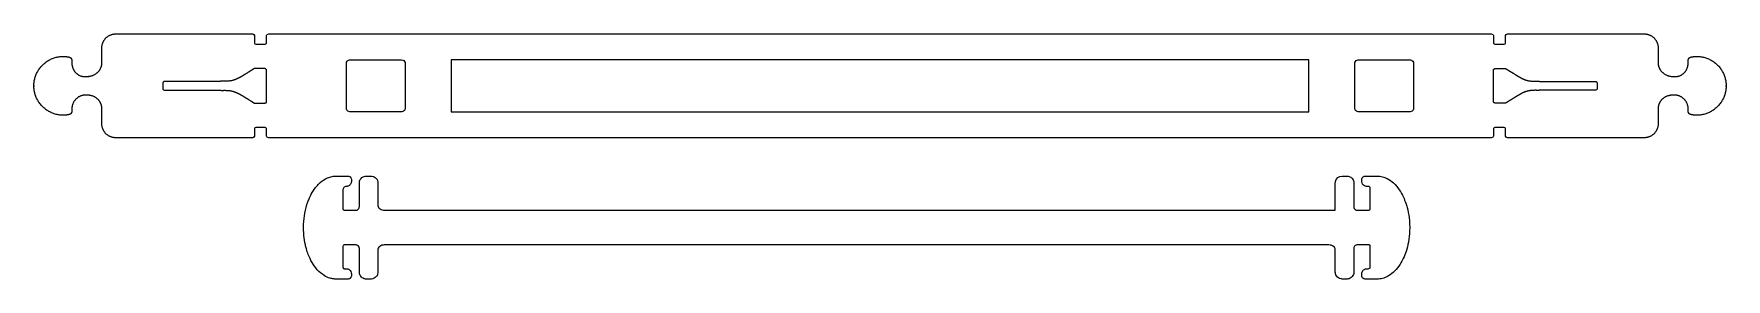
# Model space of a CAD drawing. Header units: millimetres. Extents: x 279 to 769, y -402 to -331.
import ezdxf

# ---------------------------------------------------------------- set-up
doc = ezdxf.new("R2010")
doc.units = ezdxf.units.MM
doc.layers.add('vector-cut', color=5, linetype='Continuous', true_color=0x0000ff)

msp = doc.modelspace()

# ---------------------------------------------------------------- linework, layer by layer
at = {"layer": 'vector-cut'}
for points in [[(302.42, -330.76), (342.17, -330.76)], [(346.83, -330.76), (700.79, -330.76)], [(705.46, -330.76), (745.2, -330.76)], [(661.31, -352.03), (661.31, -351.77), (661.31, -349.67), (661.31, -345.47), (661.31, -341.09), (661.31, -339.99), (661.31, -339.45)], [(662.31, -338.26), (670.1, -338.26), (675.04, -338.26), (676.6, -338.26), (677.16, -338.26)], [(678.31, -339.49), (678.31, -339.75), (678.31, -341.85), (678.31, -346.04), (678.31, -350.43), (678.31, -351.52), (678.31, -352.07)], [(677.31, -353.26), (669.53, -353.26), (665.56, -353.26), (663.29, -353.26), (662.69, -353.26), (662.38, -353.26)], [(342.17, -360.76), (302.42, -360.76)], [(700.79, -360.76), (346.83, -360.76)], [(745.2, -360.76), (705.46, -360.76)], [(368.29, -376.16), (368.29, -378.79), (368.29, -380.98)], [(378.43, -373.93), (378.43, -378.49), (378.43, -379.5), (378.43, -380.06)], [(655.65, -381.71), (655.65, -376.2), (655.65, -374.83)], [(665.78, -380.71), (665.78, -379.46), (665.78, -377.17), (665.78, -376.21)], [(381.17, -381.71), (382.67, -381.71), (385.69, -381.71), (409.79, -381.71), (458, -381.71)], [(387.44, -391.71), (381.39, -391.71), (380.63, -391.71)], [(653.43, -391.71), (652.67, -391.71), (649.65, -391.71), (643.6, -391.71), (619.41, -391.71)], [(378.43, -393.32), (378.43, -394.41), (378.43, -397.49), (378.43, -399.39)], [(655.65, -399.46), (655.65, -399.27), (655.65, -397.45), (655.65, -394.35), (655.65, -393.25)], [(661.02, -393.39), (661.02, -395.08), (661.02, -398.96)], [(376.19, -401.59), (375.86, -401.59), (375.52, -401.59)]]:
    msp.add_lwpolyline(points, dxfattribs=at)
msp.add_lwpolyline([(648.02, -353.26), (648.02, -338.26), (399.61, -338.26), (399.61, -353.26)], close=True, dxfattribs=at)
for points, weights, knots in [([(302.42, -360.76), (300.12, -360.71), (298.51, -359.06), (298.51, -356.76), (298.51, -355.29), (298.51, -353.81), (298.51, -352.34), (298.47, -350.43), (297.26, -348.94), (294.78, -348.47), (294.27, -348.43), (293.72, -348.43), (291.41, -348.48), (289.81, -350.13), (289.81, -352.43), (289.81, -352.65), (289.81, -352.87), (289.81, -353.1), (289.81, -353.59), (289.49, -353.98), (289.01, -354.08), (288.44, -354.19), (287.87, -354.25), (287.3, -354.25), (282.38, -354.25), (278.87, -350.79), (278.81, -345.85), (278.81, -345.83), (278.81, -345.8), (278.81, -345.77), (278.81, -345.74), (278.81, -345.7), (278.81, -345.66), (278.87, -340.73), (282.38, -337.27), (287.3, -337.27), (287.87, -337.27), (288.44, -337.32), (289.01, -337.44), (289.49, -337.54), (289.81, -337.92), (289.81, -338.42), (289.81, -338.64), (289.81, -338.87), (289.81, -339.09), (289.81, -341.39), (291.26, -343.03), (293.62, -343.09), (293.85, -343.09), (294.39, -343.09), (294.68, -343.06), (297.13, -342.6), (298.47, -341.09), (298.51, -339.18), (298.51, -337.7), (298.51, -336.23), (298.51, -334.76), (298.51, -332.46), (300.12, -330.81), (302.42, -330.76)], [0.990991693751, 0.804799302843, 0.807802071592, 1, 1, 1, 1, 0.83893744901, 0.80552313214, 0.926582958481, 0.939995913026, 0.939995913026, 0.763372274045, 0.766220726076, 0.948541269122, 0.948541269122, 0.948541269122, 0.948541269122, 0.806153689655, 0.806153689655, 0.948541269122, 0.96839467405, 0.992017760586, 1.01941052873, 0.821913289792, 0.820370389805, 1.01478182877, 1.01478182877, 1.01478182877, 1.01478182877, 1.01478182877, 1.01478182877, 1.01478182877, 0.820370389805, 0.821913289792, 1.01941052873, 0.992017760586, 0.96839467405, 0.948541269122, 0.806153689655, 0.806153689655, 0.948541269122, 0.948541269122, 0.948541269122, 0.948541269122, 0.766220726076, 0.754281725379, 0.93090536436, 0.939995913026, 0.939995913026, 0.932063860379, 0.811004067086, 0.838937437519, 0.999999866386, 0.999999866386, 0.999999866386, 0.999999866386, 0.807816513295, 0.804799651421, 0.990949280766], [232.42771, 232.42771, 232.42771, 232.42771, 238.612501, 238.612501, 238.612501, 243.031673, 243.031673, 243.031673, 248.333343, 248.333343, 249.842589, 249.842589, 249.842589, 256.02761, 256.02761, 256.02761, 256.559459, 256.559459, 256.559459, 257.928154, 257.928154, 257.928154, 259.763578, 259.763578, 259.763578, 272.99668, 272.99668, 272.99668, 273.012196, 273.012196, 273.012196, 273.034289, 273.034289, 273.034289, 286.267392, 286.267392, 286.267392, 288.102816, 288.102816, 288.102816, 289.471511, 289.471511, 289.471511, 290.00336, 290.00336, 290.00336, 296.188381, 296.188381, 296.898105, 296.898105, 297.697627, 297.697627, 302.999296, 302.999296, 302.999296, 307.418468, 307.418468, 307.418468, 313.60279, 313.60279, 313.60279, 313.60279]), ([(745.2, -330.76), (747.5, -330.81), (749.11, -332.46), (749.11, -334.76), (749.11, -336.23), (749.11, -337.7), (749.11, -339.18), (749.15, -341.09), (750.49, -342.6), (752.94, -343.06), (753.23, -343.09), (753.78, -343.09), (754, -343.09), (756.36, -343.03), (757.82, -341.39), (757.82, -339.09), (757.82, -338.87), (757.82, -338.64), (757.82, -338.42), (757.82, -337.92), (758.13, -337.54), (758.62, -337.44), (759.18, -337.32), (759.75, -337.27), (760.32, -337.27), (765.25, -337.27), (768.76, -340.73), (768.81, -345.66), (768.81, -345.7), (768.81, -345.74), (768.81, -345.77), (768.81, -345.8), (768.81, -345.83), (768.81, -345.85), (768.76, -350.79), (765.25, -354.25), (760.32, -354.25), (759.75, -354.25), (759.18, -354.19), (758.62, -354.08), (758.13, -353.98), (757.82, -353.59), (757.82, -353.1), (757.82, -352.87), (757.82, -352.65), (757.82, -352.43), (757.82, -350.13), (756.21, -348.48), (753.91, -348.43), (753.36, -348.43), (752.85, -348.47), (750.36, -348.94), (749.15, -350.43), (749.11, -352.34), (749.11, -353.81), (749.11, -355.29), (749.11, -356.76), (749.11, -359.06), (747.5, -360.71), (745.2, -360.76)], [0.990991692092, 0.804799194317, 0.807801919082, 0.999999866386, 0.999999866386, 0.999999866386, 0.999999866386, 0.838937437519, 0.811004067086, 0.932063860379, 0.939995913026, 0.939995913026, 0.93090536436, 0.754281725379, 0.766220726076, 0.948541269122, 0.948541269122, 0.948541269122, 0.948541269122, 0.806153689655, 0.806153689655, 0.948541269122, 0.96839467405, 0.992017760586, 1.01941052873, 0.821913289792, 0.820370389805, 1.01478182877, 1.01478182877, 1.01478182877, 1.01478182877, 1.01478182877, 1.01478182877, 1.01478182877, 0.820370389805, 0.821913289792, 1.01941052873, 0.992017760586, 0.96839467405, 0.948541269122, 0.806153689655, 0.806153689655, 0.948541269122, 0.948541269122, 0.948541269122, 0.948541269122, 0.766220726076, 0.763372274045, 0.939995913026, 0.939995913026, 0.926582958481, 0.80552313214, 0.83893744901, 1, 1, 1, 1, 0.807802071592, 0.804799302843, 0.990991693751], [101.570991, 101.570991, 101.570991, 101.570991, 107.755783, 107.755783, 107.755783, 112.174955, 112.174955, 112.174955, 117.476625, 117.476625, 118.276146, 118.276146, 118.98587, 118.98587, 125.170891, 125.170891, 125.170891, 125.70274, 125.70274, 125.70274, 127.071435, 127.071435, 127.071435, 128.90686, 128.90686, 128.90686, 142.139962, 142.139962, 142.139962, 142.162055, 142.162055, 142.162055, 142.177571, 142.177571, 142.177571, 155.410673, 155.410673, 155.410673, 157.246098, 157.246098, 157.246098, 158.614792, 158.614792, 158.614792, 159.146641, 159.146641, 159.146641, 165.331662, 165.331662, 165.331662, 166.840908, 166.840908, 172.142579, 172.142579, 172.142579, 176.56175, 176.56175, 176.56175, 182.746541, 182.746541, 182.746541, 182.746541]), ([(332.98, -347.06), (333.4, -347.07), (335.6, -346.99), (336.73, -347.39), (337.18, -347.58), (337.64, -347.76), (338.51, -348.18), (339.74, -348.94), (340.32, -349.31), (340.91, -349.67), (341.49, -350.03), (341.68, -350.14), (341.86, -350.26), (342.04, -350.37), (342.21, -350.47), (342.38, -350.58), (342.55, -350.69), (342.6, -350.72), (342.65, -350.74), (342.71, -350.75), (342.74, -350.75), (342.77, -350.76), (342.8, -350.76), (342.86, -350.76), (342.92, -350.76), (342.97, -350.76), (343.1, -350.76), (343.23, -350.76), (343.36, -350.76), (343.88, -350.76), (344.4, -350.76), (344.92, -350.76), (345.04, -350.76), (345.17, -350.76), (345.3, -350.76), (345.36, -350.76), (345.43, -350.76), (345.49, -350.76), (345.56, -350.76), (345.62, -350.76), (345.68, -350.76), (345.95, -350.75), (346.17, -350.53), (346.17, -350.26), (346.17, -347.26), (346.17, -344.27), (346.17, -341.27), (346.17, -341.11), (346.1, -340.96), (345.96, -340.86), (345.9, -340.81), (345.83, -340.78), (345.75, -340.76), (345.68, -340.75), (345.61, -340.76), (345.54, -340.76), (345.31, -340.76), (345.09, -340.76), (344.86, -340.76), (344.51, -340.76), (344.16, -340.76), (343.81, -340.76), (343.64, -340.76), (343.46, -340.76), (343.29, -340.76), (343.2, -340.76), (343.11, -340.76), (343.02, -340.76), (342.98, -340.76), (342.94, -340.76), (342.89, -340.76), (342.86, -340.76), (342.82, -340.76), (342.79, -340.76), (342.71, -340.76), (342.64, -340.78), (342.57, -340.82), (342.54, -340.83), (342.52, -340.85), (342.5, -340.86), (342.44, -340.9), (342.38, -340.94), (342.32, -340.97), (342.2, -341.05), (342.07, -341.13), (341.95, -341.2), (341.71, -341.35), (341.46, -341.51), (341.22, -341.66), (340.75, -341.95), (340.28, -342.24), (339.81, -342.52), (339.44, -342.76), (338.4, -343.39), (337.64, -343.75), (337.18, -343.94), (336.73, -344.12), (335.6, -344.52), (333.4, -344.44), (332.98, -344.45)], [1, 1, 1, 0.997392320036, 0.996740578125, 0.996088836215, 0.996088836215, 1, 1, 1, 1, 1, 1, 1, 1, 1, 1, 1, 1, 1, 1, 1, 1, 1, 1, 1, 1, 1, 1, 1, 1, 1, 1, 1, 1, 1, 1, 1, 1, 1, 1, 1, 1, 1, 1, 1, 1, 1, 1, 1, 1, 1, 1, 1, 1, 1, 1, 1, 1, 1, 1, 1, 1, 1, 1, 1, 1, 1, 1, 1, 1, 1, 1, 1, 1, 1, 1, 1, 1, 1, 1, 1, 1, 1, 1, 1, 1, 1, 1, 1, 1, 1, 0.999403967708, 0.996408520914, 0.996408520914, 0.997060471994, 0.997712423075, 1.00032093995, 1.00032093995, 1.00032093995], [41.216306, 41.216306, 41.216306, 41.216306, 41.758514, 45.856375, 45.856375, 45.856375, 47.905305, 49.954236, 49.954236, 50.708485, 50.708485, 50.708485, 51.641207, 51.641207, 51.641207, 52.573929, 52.573929, 52.573929, 53.50665, 53.50665, 53.50665, 54.439372, 54.439372, 54.439372, 55.372094, 55.372094, 55.372094, 56.304815, 56.304815, 56.304815, 57.237537, 57.237537, 57.237537, 58.170259, 58.170259, 58.170259, 59.102981, 59.102981, 59.102981, 60.035702, 60.035702, 60.035702, 60.968424, 60.968424, 60.968424, 61.901146, 61.901146, 61.901146, 62.833867, 62.833867, 62.833867, 63.766589, 63.766589, 63.766589, 64.699311, 64.699311, 64.699311, 65.632033, 65.632033, 65.632033, 66.564754, 66.564754, 66.564754, 67.497476, 67.497476, 67.497476, 68.430198, 68.430198, 68.430198, 69.362919, 69.362919, 69.362919, 70.295641, 70.295641, 70.295641, 71.228363, 71.228363, 71.228363, 72.161085, 72.161085, 72.161085, 73.093806, 73.093806, 73.093806, 74.026528, 74.026528, 74.026528, 74.95925, 74.95925, 74.95925, 75.403389, 75.403389, 75.403389, 76.940087, 78.989018, 78.989018, 78.989018, 83.086878, 83.629086, 83.629086, 83.629086, 83.629086]), ([(714.64, -347.06), (714.22, -347.07), (712.03, -346.99), (710.89, -347.39), (710.44, -347.58), (709.99, -347.76), (709.12, -348.18), (707.89, -348.94), (707.3, -349.31), (706.71, -349.67), (706.13, -350.03), (705.95, -350.14), (705.77, -350.26), (705.59, -350.37), (705.41, -350.47), (705.24, -350.58), (705.07, -350.69), (705.02, -350.72), (704.97, -350.74), (704.91, -350.75), (704.88, -350.75), (704.86, -350.76), (704.83, -350.76), (704.77, -350.76), (704.71, -350.76), (704.65, -350.76), (704.52, -350.76), (704.39, -350.76), (704.26, -350.76), (703.74, -350.76), (703.22, -350.76), (702.71, -350.76), (702.58, -350.76), (702.45, -350.76), (702.32, -350.76), (702.26, -350.76), (702.2, -350.76), (702.13, -350.76), (702.07, -350.76), (702, -350.76), (701.94, -350.76), (701.67, -350.75), (701.46, -350.53), (701.46, -350.26), (701.46, -347.26), (701.46, -344.27), (701.46, -341.27), (701.46, -341.11), (701.52, -340.96), (701.66, -340.86), (701.73, -340.81), (701.79, -340.78), (701.88, -340.76), (701.95, -340.75), (702.01, -340.76), (702.08, -340.76), (702.31, -340.76), (702.53, -340.76), (702.76, -340.76), (703.11, -340.76), (703.46, -340.76), (703.81, -340.76), (703.99, -340.76), (704.16, -340.76), (704.34, -340.76), (704.42, -340.76), (704.51, -340.76), (704.6, -340.76), (704.64, -340.76), (704.69, -340.76), (704.73, -340.76), (704.77, -340.76), (704.8, -340.76), (704.84, -340.76), (704.92, -340.76), (704.99, -340.78), (705.06, -340.82), (705.08, -340.83), (705.1, -340.85), (705.12, -340.86), (705.18, -340.9), (705.24, -340.94), (705.3, -340.97), (705.43, -341.05), (705.55, -341.13), (705.67, -341.2), (705.92, -341.35), (706.16, -341.51), (706.41, -341.66), (706.88, -341.95), (707.34, -342.24), (707.81, -342.52), (708.19, -342.76), (709.23, -343.39), (709.99, -343.75), (710.44, -343.94), (710.89, -344.12), (712.03, -344.52), (714.22, -344.44), (714.64, -344.45)], [1, 1, 1, 0.997392320036, 0.996740578125, 0.996088836215, 0.996088836215, 1, 1, 1, 1, 1, 1, 1, 1, 1, 1, 1, 1, 1, 1, 1, 1, 1, 1, 1, 1, 1, 1, 1, 1, 1, 1, 1, 1, 1, 1, 1, 1, 1, 1, 1, 1, 1, 1, 1, 1, 1, 1, 1, 1, 1, 1, 1, 1, 1, 1, 1, 1, 1, 1, 1, 1, 1, 1, 1, 1, 1, 1, 1, 1, 1, 1, 1, 1, 1, 1, 1, 1, 1, 1, 1, 1, 1, 1, 1, 1, 1, 1, 1, 1, 1, 0.999403967708, 0.996408520914, 0.996408520914, 0.997060471994, 0.997712423075, 1.00032093995, 1.00032093995, 1.00032093995], [41.216306, 41.216306, 41.216306, 41.216306, 41.758514, 45.856375, 45.856375, 45.856375, 47.905305, 49.954236, 49.954236, 50.708485, 50.708485, 50.708485, 51.641207, 51.641207, 51.641207, 52.573929, 52.573929, 52.573929, 53.50665, 53.50665, 53.50665, 54.439372, 54.439372, 54.439372, 55.372094, 55.372094, 55.372094, 56.304815, 56.304815, 56.304815, 57.237537, 57.237537, 57.237537, 58.170259, 58.170259, 58.170259, 59.102981, 59.102981, 59.102981, 60.035702, 60.035702, 60.035702, 60.968424, 60.968424, 60.968424, 61.901146, 61.901146, 61.901146, 62.833867, 62.833867, 62.833867, 63.766589, 63.766589, 63.766589, 64.699311, 64.699311, 64.699311, 65.632033, 65.632033, 65.632033, 66.564754, 66.564754, 66.564754, 67.497476, 67.497476, 67.497476, 68.430198, 68.430198, 68.430198, 69.362919, 69.362919, 69.362919, 70.295641, 70.295641, 70.295641, 71.228363, 71.228363, 71.228363, 72.161085, 72.161085, 72.161085, 73.093806, 73.093806, 73.093806, 74.026528, 74.026528, 74.026528, 74.95925, 74.95925, 74.95925, 75.403389, 75.403389, 75.403389, 76.940087, 78.989018, 78.989018, 78.989018, 83.086878, 83.629086, 83.629086, 83.629086, 83.629086]), ([(332.98, -344.45), (332.9, -344.46), (332.81, -344.46), (332.73, -344.46), (332.55, -344.46), (332.38, -344.46), (332.2, -344.46), (331.98, -344.46), (331.76, -344.46), (331.54, -344.46), (331.09, -344.46), (330.65, -344.46), (330.21, -344.46), (329.52, -344.46), (328.6, -344.46), (328.15, -344.46), (327.34, -344.46), (326.54, -344.46), (325.73, -344.46), (325.35, -344.46), (324.42, -344.46), (323.2, -344.46)], [1.00032093995, 1.00032093995, 1.00032093995, 1.00032093995, 1.00032093995, 1.00032093995, 1.00032093995, 1.00032093995, 1.00032093995, 1.00032093995, 1.00032093995, 1.00032093995, 1.00032093995, 1.00032093995, 1.00032093995, 1.00032093995, 1.00032093995, 1.00032093995, 1.00032093995, 1.00032093995, 1.00032093995, 1], [83.629086, 83.629086, 83.629086, 83.629086, 83.747063, 83.747063, 83.747063, 84.679784, 84.679784, 84.679784, 85.612506, 85.612506, 85.612506, 86.545228, 86.545228, 86.545228, 87.477949, 87.477949, 87.477949, 88.410671, 88.410671, 88.410671, 88.877032, 88.877032, 88.877032, 88.877032]), ([(714.64, -344.45), (714.73, -344.46), (714.81, -344.46), (714.89, -344.46), (715.07, -344.46), (715.25, -344.46), (715.42, -344.46), (715.64, -344.46), (715.87, -344.46), (716.09, -344.46), (716.53, -344.46), (716.97, -344.46), (717.42, -344.46), (718.1, -344.46), (719.02, -344.46), (719.47, -344.46), (720.28, -344.46), (721.09, -344.46), (721.89, -344.46), (722.27, -344.46), (723.2, -344.46), (724.42, -344.46)], [1.00032093995, 1.00032093995, 1.00032093995, 1.00032093995, 1.00032093995, 1.00032093995, 1.00032093995, 1.00032093995, 1.00032093995, 1.00032093995, 1.00032093995, 1.00032093995, 1.00032093995, 1.00032093995, 1.00032093995, 1.00032093995, 1.00032093995, 1.00032093995, 1.00032093995, 1.00032093995, 1.00032093995, 1], [83.629086, 83.629086, 83.629086, 83.629086, 83.747063, 83.747063, 83.747063, 84.679784, 84.679784, 84.679784, 85.612506, 85.612506, 85.612506, 86.545228, 86.545228, 86.545228, 87.477949, 87.477949, 87.477949, 88.410671, 88.410671, 88.410671, 88.877032, 88.877032, 88.877032, 88.877032])]:
    msp.add_rational_spline(points, weights, degree=3, knots=knots, dxfattribs=at)
for points, knots in [([(342.17, -330.76), (342.44, -330.76), (342.67, -330.98), (342.67, -331.26), (342.67, -331.61), (342.67, -331.97), (342.67, -332.33), (342.67, -332.5), (342.67, -332.66), (342.67, -332.83), (342.67, -332.92), (342.67, -333), (342.67, -333.09), (342.67, -333.13), (342.67, -333.17), (342.67, -333.22), (342.67, -333.28), (342.67, -333.33), (342.68, -333.39), (342.73, -333.57), (342.87, -333.7), (343.05, -333.74), (343.13, -333.76), (343.21, -333.76), (343.3, -333.76), (343.39, -333.76), (343.49, -333.76), (343.58, -333.76), (343.94, -333.76), (344.3, -333.76), (344.65, -333.76), (344.89, -333.76), (345.13, -333.76), (345.22, -333.76), (345.28, -333.76), (345.34, -333.76), (345.4, -333.76), (345.45, -333.76), (345.5, -333.76), (345.55, -333.76), (345.64, -333.75), (345.72, -333.73), (345.8, -333.7), (345.95, -333.65), (346.09, -333.54), (346.14, -333.39), (346.17, -333.33), (346.17, -333.28), (346.17, -333.22), (346.17, -333.17), (346.17, -333.13), (346.17, -333.09), (346.17, -333), (346.17, -332.92), (346.17, -332.83), (346.17, -332.66), (346.17, -332.5), (346.17, -332.33), (346.17, -331.97), (346.17, -331.61), (346.17, -331.26), (346.17, -331.1), (346.27, -330.96), (346.4, -330.88), (346.52, -330.8), (346.68, -330.76), (346.83, -330.76)], [52.72475, 52.72475, 52.72475, 52.72475, 53.72475, 53.72475, 53.72475, 54.72475, 54.72475, 54.72475, 55.72475, 55.72475, 55.72475, 56.72475, 56.72475, 56.72475, 57.72475, 57.72475, 57.72475, 58.72475, 58.72475, 58.72475, 59.72475, 59.72475, 59.72475, 60.72475, 60.72475, 60.72475, 61.72475, 61.72475, 61.72475, 62.72475, 62.72475, 62.72475, 63.72475, 63.72475, 63.72475, 64.72475, 64.72475, 64.72475, 65.72475, 65.72475, 65.72475, 66.72475, 66.72475, 66.72475, 67.72475, 67.72475, 67.72475, 68.72475, 68.72475, 68.72475, 69.72475, 69.72475, 69.72475, 70.72475, 70.72475, 70.72475, 71.72475, 71.72475, 71.72475, 72.72475, 72.72475, 72.72475, 73.72475, 73.72475, 73.72475, 74.72475, 74.72475, 74.72475, 74.72475]), ([(700.79, -330.76), (700.94, -330.76), (701.1, -330.8), (701.23, -330.88), (701.35, -330.96), (701.46, -331.1), (701.46, -331.26), (701.46, -331.61), (701.46, -331.97), (701.46, -332.33), (701.46, -332.5), (701.46, -332.66), (701.46, -332.83), (701.46, -332.92), (701.46, -333), (701.46, -333.09), (701.46, -333.13), (701.46, -333.17), (701.46, -333.22), (701.46, -333.28), (701.46, -333.33), (701.48, -333.39), (701.54, -333.54), (701.68, -333.65), (701.82, -333.7), (701.9, -333.73), (701.98, -333.75), (702.07, -333.76), (702.12, -333.76), (702.17, -333.76), (702.23, -333.76), (702.29, -333.76), (702.35, -333.76), (702.41, -333.76), (702.49, -333.76), (702.73, -333.76), (702.97, -333.76), (703.33, -333.76), (703.68, -333.76), (704.04, -333.76), (704.13, -333.76), (704.23, -333.76), (704.32, -333.76), (704.41, -333.76), (704.49, -333.76), (704.58, -333.74), (704.75, -333.7), (704.89, -333.57), (704.94, -333.39), (704.95, -333.33), (704.96, -333.28), (704.96, -333.22), (704.96, -333.17), (704.96, -333.13), (704.96, -333.09), (704.96, -333), (704.96, -332.92), (704.96, -332.83), (704.96, -332.66), (704.96, -332.5), (704.96, -332.33), (704.96, -331.97), (704.96, -331.61), (704.96, -331.26), (704.96, -330.98), (705.18, -330.76), (705.46, -330.76)], [78.72475, 78.72475, 78.72475, 78.72475, 79.724751, 79.724751, 79.724751, 80.724751, 80.724751, 80.724751, 81.724751, 81.724751, 81.724751, 82.724751, 82.724751, 82.724751, 83.724751, 83.724751, 83.724751, 84.724751, 84.724751, 84.724751, 85.724751, 85.724751, 85.724751, 86.724751, 86.724751, 86.724751, 87.724751, 87.724751, 87.724751, 88.724751, 88.724751, 88.724751, 89.724751, 89.724751, 89.724751, 90.724751, 90.724751, 90.724751, 91.724751, 91.724751, 91.724751, 92.724751, 92.724751, 92.724751, 93.724751, 93.724751, 93.724751, 94.724751, 94.724751, 94.724751, 95.724751, 95.724751, 95.724751, 96.724751, 96.724751, 96.724751, 97.724751, 97.724751, 97.724751, 98.724751, 98.724751, 98.724751, 99.724751, 99.724751, 99.724751, 100.724751, 100.724751, 100.724751, 100.724751]), ([(370.31, -353.26), (372.9, -353.26), (375.5, -353.26), (378.09, -353.26), (379.42, -353.26), (380.74, -353.26), (382.06, -353.26), (382.82, -353.26), (383.58, -353.26), (384.34, -353.26), (384.54, -353.26), (384.74, -353.26), (384.94, -353.26), (385.04, -353.26), (385.14, -353.26), (385.24, -353.26), (385.29, -353.26), (385.34, -353.26), (385.4, -353.25), (385.56, -353.24), (385.72, -353.19), (385.85, -353.1), (386.04, -352.98), (386.19, -352.79), (386.26, -352.58), (386.29, -352.48), (386.31, -352.38), (386.31, -352.28), (386.31, -352.19), (386.31, -352.11), (386.31, -352.03), (386.31, -351.94), (386.31, -351.85), (386.31, -351.77), (386.31, -351.07), (386.31, -350.37), (386.31, -349.67), (386.31, -348.27), (386.31, -346.87), (386.31, -345.47), (386.31, -344.01), (386.31, -342.55), (386.31, -341.09), (386.31, -340.72), (386.31, -340.36), (386.31, -339.99), (386.31, -339.81), (386.31, -339.63), (386.31, -339.45), (386.31, -339.31), (386.32, -339.18), (386.29, -339.05), (386.19, -338.59), (385.78, -338.26), (385.31, -338.26), (382.72, -338.26), (380.12, -338.26), (377.53, -338.26), (375.88, -338.26), (374.23, -338.26), (372.59, -338.26), (372.06, -338.26), (371.54, -338.26), (371.02, -338.26), (370.83, -338.26), (370.65, -338.26), (370.46, -338.26), (370.36, -338.26), (370.27, -338.25), (370.17, -338.27), (370.02, -338.29), (369.9, -338.34), (369.77, -338.42), (369.58, -338.54), (369.44, -338.72), (369.36, -338.94), (369.33, -339.04), (369.31, -339.14), (369.31, -339.24), (369.31, -339.32), (369.31, -339.41), (369.31, -339.49), (369.31, -339.58), (369.31, -339.66), (369.31, -339.75), (369.31, -340.45), (369.31, -341.15), (369.31, -341.85), (369.31, -343.25), (369.31, -344.65), (369.31, -346.04), (369.31, -347.5), (369.31, -348.97), (369.31, -350.43), (369.31, -350.79), (369.31, -351.16), (369.31, -351.52), (369.31, -351.71), (369.31, -351.89), (369.31, -352.07), (369.31, -352.2), (369.3, -352.33), (369.33, -352.46), (369.43, -352.93), (369.84, -353.26), (370.31, -353.26)], [-36, -36, -36, -36, -35, -35, -35, -34, -34, -34, -33, -33, -33, -32, -32, -32, -31, -31, -31, -30, -30, -30, -29, -29, -29, -28, -28, -28, -27, -27, -27, -26, -26, -26, -25, -25, -25, -24, -24, -24, -23, -23, -23, -22, -22, -22, -21, -21, -21, -20, -20, -20, -19, -19, -19, -18, -18, -18, -17, -17, -17, -16, -16, -16, -15, -15, -15, -14, -14, -14, -13, -13, -13, -12, -12, -12, -11, -11, -11, -10, -10, -10, -9, -9, -9, -8, -8, -8, -7, -7, -7, -6, -6, -6, -5, -5, -5, -4, -4, -4, -3, -3, -3, -2, -2, -2, -1, -1, -1, -1]), ([(323.2, -344.46), (322.32, -344.46), (321.45, -344.46), (320.57, -344.46), (319.28, -344.46), (318, -344.46), (316.71, -344.46), (316.68, -344.46), (316.65, -344.46), (316.62, -344.46), (316.48, -344.47), (316.35, -344.55), (316.26, -344.66), (316.22, -344.72), (316.19, -344.79), (316.18, -344.86), (316.16, -344.93), (316.17, -345), (316.17, -345.07), (316.17, -345.22), (316.17, -345.57), (316.17, -345.73), (316.17, -345.88), (316.17, -346.23), (316.17, -346.38), (316.17, -346.43), (316.16, -346.55), (316.17, -346.6), (316.18, -346.67), (316.19, -346.74), (316.23, -346.8), (316.3, -346.93), (316.42, -347.02), (316.57, -347.05), (316.61, -347.06), (316.65, -347.06), (316.7, -347.06), (317.46, -347.06), (318.22, -347.06), (318.99, -347.06), (321.98, -347.06), (324.98, -347.06), (325.73, -347.05), (326.54, -347.05), (327.34, -347.05), (328.15, -347.05), (328.6, -347.05), (329.52, -347.05), (330.21, -347.05), (330.65, -347.05), (331.09, -347.05), (331.54, -347.05), (331.76, -347.05), (331.98, -347.05), (332.2, -347.05), (332.38, -347.05), (332.55, -347.05), (332.73, -347.05), (332.81, -347.06), (332.9, -347.06), (332.98, -347.06)], [24.035862, 24.035862, 24.035862, 24.035862, 24.309339, 24.309339, 24.309339, 25.242061, 25.242061, 25.242061, 26.174783, 26.174783, 26.174783, 27.107504, 27.107504, 27.107504, 28.040226, 28.040226, 28.040226, 28.972948, 28.972948, 28.972948, 29.905669, 29.905669, 29.905669, 30.838391, 30.838391, 30.838391, 31.771113, 31.771113, 31.771113, 32.703835, 32.703835, 32.703835, 33.636556, 33.636556, 33.636556, 34.569278, 34.569278, 34.569278, 35.502, 35.502, 35.502, 36.434721, 36.434721, 36.434721, 37.367443, 37.367443, 37.367443, 38.300165, 38.300165, 38.300165, 39.232886, 39.232886, 39.232886, 40.165608, 40.165608, 40.165608, 41.09833, 41.09833, 41.09833, 41.216306, 41.216306, 41.216306, 41.216306]), ([(724.42, -344.46), (725.3, -344.46), (726.18, -344.46), (727.05, -344.46), (728.34, -344.46), (729.63, -344.46), (730.91, -344.46), (730.94, -344.46), (730.97, -344.46), (731, -344.46), (731.15, -344.47), (731.28, -344.55), (731.36, -344.66), (731.4, -344.72), (731.43, -344.79), (731.45, -344.86), (731.46, -344.93), (731.46, -345), (731.46, -345.07), (731.46, -345.22), (731.46, -345.57), (731.46, -345.73), (731.46, -345.88), (731.46, -346.23), (731.46, -346.38), (731.46, -346.43), (731.46, -346.55), (731.45, -346.6), (731.45, -346.67), (731.43, -346.74), (731.39, -346.8), (731.32, -346.93), (731.2, -347.02), (731.06, -347.05), (731.01, -347.06), (730.97, -347.06), (730.93, -347.06), (730.16, -347.06), (729.4, -347.06), (728.64, -347.06), (725.64, -347.06), (722.64, -347.06), (721.89, -347.05), (721.09, -347.05), (720.28, -347.05), (719.47, -347.05), (719.02, -347.05), (718.1, -347.05), (717.42, -347.05), (716.97, -347.05), (716.53, -347.05), (716.09, -347.05), (715.87, -347.05), (715.64, -347.05), (715.42, -347.05), (715.25, -347.05), (715.07, -347.05), (714.89, -347.05), (714.81, -347.06), (714.73, -347.06), (714.64, -347.06)], [24.035862, 24.035862, 24.035862, 24.035862, 24.309339, 24.309339, 24.309339, 25.242061, 25.242061, 25.242061, 26.174783, 26.174783, 26.174783, 27.107504, 27.107504, 27.107504, 28.040226, 28.040226, 28.040226, 28.972948, 28.972948, 28.972948, 29.905669, 29.905669, 29.905669, 30.838391, 30.838391, 30.838391, 31.771113, 31.771113, 31.771113, 32.703835, 32.703835, 32.703835, 33.636556, 33.636556, 33.636556, 34.569278, 34.569278, 34.569278, 35.502, 35.502, 35.502, 36.434721, 36.434721, 36.434721, 37.367443, 37.367443, 37.367443, 38.300165, 38.300165, 38.300165, 39.232886, 39.232886, 39.232886, 40.165608, 40.165608, 40.165608, 41.09833, 41.09833, 41.09833, 41.216306, 41.216306, 41.216306, 41.216306]), ([(346.83, -360.76), (346.68, -360.76), (346.52, -360.72), (346.4, -360.64), (346.27, -360.55), (346.17, -360.42), (346.17, -360.26), (346.17, -359.9), (346.17, -359.55), (346.17, -359.19), (346.17, -359.02), (346.17, -358.85), (346.17, -358.68), (346.17, -358.6), (346.17, -358.51), (346.17, -358.43), (346.17, -358.39), (346.17, -358.34), (346.17, -358.3), (346.17, -358.24), (346.17, -358.19), (346.14, -358.13), (346.09, -357.97), (345.95, -357.87), (345.8, -357.81), (345.72, -357.78), (345.64, -357.76), (345.55, -357.76), (345.5, -357.76), (345.45, -357.76), (345.4, -357.76), (345.35, -357.76), (345.3, -357.76), (345.25, -357.76), (345.25, -357.76), (344.95, -357.76), (344.65, -357.76), (344.3, -357.76), (343.94, -357.76), (343.58, -357.76), (343.49, -357.76), (343.39, -357.76), (343.3, -357.76), (343.21, -357.76), (343.13, -357.75), (343.05, -357.77), (342.87, -357.82), (342.73, -357.95), (342.68, -358.12), (342.67, -358.18), (342.67, -358.24), (342.67, -358.3), (342.67, -358.34), (342.67, -358.38), (342.67, -358.43), (342.67, -358.51), (342.67, -358.6), (342.67, -358.68), (342.67, -358.85), (342.67, -359.02), (342.67, -359.19), (342.67, -359.55), (342.67, -359.9), (342.67, -360.26), (342.67, -360.53), (342.44, -360.76), (342.17, -360.76)], [209.587125, 209.587125, 209.587125, 209.587125, 210.587125, 210.587125, 210.587125, 211.587125, 211.587125, 211.587125, 212.587125, 212.587125, 212.587125, 213.587125, 213.587125, 213.587125, 214.587125, 214.587125, 214.587125, 215.587125, 215.587125, 215.587125, 216.587125, 216.587125, 216.587125, 217.587125, 217.587125, 217.587125, 218.587125, 218.587125, 218.587125, 219.587126, 219.587126, 219.587126, 220.587126, 220.587126, 220.587126, 221.587126, 221.587126, 221.587126, 222.587126, 222.587126, 222.587126, 223.587126, 223.587126, 223.587126, 224.587126, 224.587126, 224.587126, 225.587126, 225.587126, 225.587126, 226.587126, 226.587126, 226.587126, 227.587126, 227.587126, 227.587126, 228.587126, 228.587126, 228.587126, 229.587126, 229.587126, 229.587126, 230.587126, 230.587126, 230.587126, 231.587126, 231.587126, 231.587126, 231.587126]), ([(705.46, -360.76), (705.18, -360.76), (704.96, -360.53), (704.96, -360.26), (704.96, -359.9), (704.96, -359.55), (704.96, -359.19), (704.96, -359.02), (704.96, -358.85), (704.96, -358.68), (704.96, -358.6), (704.96, -358.51), (704.96, -358.43), (704.96, -358.38), (704.96, -358.34), (704.96, -358.3), (704.96, -358.24), (704.95, -358.18), (704.94, -358.12), (704.89, -357.95), (704.75, -357.82), (704.58, -357.77), (704.49, -357.75), (704.41, -357.76), (704.32, -357.76), (704.23, -357.76), (704.13, -357.76), (704.04, -357.76), (703.68, -357.76), (703.33, -357.76), (702.97, -357.76), (702.67, -357.76), (702.37, -357.76), (702.37, -357.76), (702.32, -357.76), (702.27, -357.76), (702.23, -357.76), (702.17, -357.76), (702.12, -357.76), (702.07, -357.76), (701.98, -357.76), (701.9, -357.78), (701.82, -357.81), (701.68, -357.87), (701.54, -357.97), (701.48, -358.13), (701.46, -358.19), (701.46, -358.24), (701.46, -358.3), (701.46, -358.34), (701.46, -358.39), (701.46, -358.43), (701.46, -358.51), (701.46, -358.6), (701.46, -358.68), (701.46, -358.85), (701.46, -359.02), (701.46, -359.19), (701.46, -359.55), (701.46, -359.9), (701.46, -360.26), (701.46, -360.42), (701.35, -360.55), (701.23, -360.64), (701.1, -360.72), (700.94, -360.76), (700.79, -360.76)], [183.587125, 183.587125, 183.587125, 183.587125, 184.587125, 184.587125, 184.587125, 185.587125, 185.587125, 185.587125, 186.587125, 186.587125, 186.587125, 187.587125, 187.587125, 187.587125, 188.587125, 188.587125, 188.587125, 189.587125, 189.587125, 189.587125, 190.587125, 190.587125, 190.587125, 191.587125, 191.587125, 191.587125, 192.587125, 192.587125, 192.587125, 193.587125, 193.587125, 193.587125, 194.587125, 194.587125, 194.587125, 195.587125, 195.587125, 195.587125, 196.587125, 196.587125, 196.587125, 197.587125, 197.587125, 197.587125, 198.587125, 198.587125, 198.587125, 199.587125, 199.587125, 199.587125, 200.587125, 200.587125, 200.587125, 201.587125, 201.587125, 201.587125, 202.587125, 202.587125, 202.587125, 203.587125, 203.587125, 203.587125, 204.587125, 204.587125, 204.587125, 205.587125, 205.587125, 205.587125, 205.587125])]:
    msp.add_open_spline(points, degree=3, knots=knots, dxfattribs=at)
for points in [[(661.31, -339.45), (661.31, -339.31), (661.31, -339.18), (661.33, -339.05)], [(661.33, -339.05), (661.43, -338.59), (661.84, -338.26), (662.31, -338.26)], [(677.16, -338.26), (677.26, -338.26), (677.35, -338.25), (677.45, -338.27)], [(677.45, -338.27), (677.6, -338.29), (677.73, -338.34), (677.85, -338.42)], [(677.85, -338.42), (678.04, -338.54), (678.19, -338.72), (678.26, -338.94)], [(678.26, -338.94), (678.29, -339.04), (678.31, -339.14), (678.31, -339.24)], [(678.31, -339.24), (678.31, -339.32), (678.31, -339.41), (678.31, -339.49)], [(661.31, -352.28), (661.31, -352.19), (661.31, -352.11), (661.31, -352.03)], [(661.36, -352.58), (661.33, -352.48), (661.31, -352.38), (661.31, -352.28)], [(661.77, -353.1), (661.58, -352.98), (661.44, -352.79), (661.36, -352.58)], [(678.29, -352.46), (678.19, -352.93), (677.79, -353.26), (677.31, -353.26)], [(678.31, -352.07), (678.31, -352.2), (678.32, -352.33), (678.29, -352.46)], [(662.23, -353.25), (662.06, -353.24), (661.91, -353.19), (661.77, -353.1)], [(662.38, -353.26), (662.33, -353.26), (662.28, -353.26), (662.23, -353.25)], [(361.71, -373.72), (362.36, -373.15), (363.08, -372.67), (363.88, -372.33)], [(363.88, -372.33), (364.29, -372.16), (364.72, -372.03), (365.16, -371.94)], [(365.16, -371.94), (365.38, -371.9), (365.59, -371.87), (365.81, -371.86)], [(365.81, -371.86), (366.13, -371.83), (366.45, -371.84), (366.77, -371.84)], [(366.77, -371.84), (367.41, -371.84), (368.06, -371.84), (368.7, -371.84)], [(368.7, -371.84), (368.92, -371.84), (369.15, -371.84), (369.37, -371.84)], [(369.37, -371.84), (369.46, -371.84), (369.55, -371.84), (369.63, -371.84)], [(369.63, -371.84), (369.69, -371.84), (369.75, -371.83), (369.81, -371.84)], [(369.81, -371.84), (369.9, -371.84), (369.98, -371.86), (370.06, -371.88)], [(370.06, -371.88), (370.31, -371.96), (370.51, -372.13), (370.63, -372.35)], [(370.63, -372.35), (370.7, -372.47), (370.74, -372.59), (370.75, -372.73)], [(373.34, -372.82), (373.59, -372.39), (373.99, -372.07), (374.46, -371.92)], [(374.46, -371.92), (374.63, -371.87), (374.8, -371.84), (374.98, -371.83)], [(374.98, -371.83), (375, -371.83), (375.02, -371.83), (375.04, -371.83)], [(375.04, -371.83), (375.25, -371.83), (375.45, -371.83), (375.66, -371.83)], [(375.66, -371.83), (375.8, -371.83), (375.94, -371.83), (376.07, -371.83)], [(376.07, -371.83), (376.21, -371.83), (376.34, -371.83), (376.47, -371.83)], [(376.47, -371.83), (376.52, -371.83), (376.58, -371.84), (376.64, -371.84)], [(376.64, -371.84), (377.15, -371.9), (377.63, -372.15), (377.96, -372.54)], [(655.68, -373.45), (655.87, -372.51), (656.69, -371.83), (657.64, -371.83)], [(657.64, -371.83), (658.04, -371.83), (658.43, -371.83), (658.82, -371.83)], [(658.82, -371.83), (659.03, -371.83), (659.2, -371.83), (659.4, -371.87)], [(659.4, -371.87), (659.58, -371.9), (659.73, -371.96), (659.89, -372.03)], [(659.89, -372.03), (660.19, -372.18), (660.45, -372.39), (660.64, -372.67)], [(663.4, -372.43), (663.46, -372.3), (663.54, -372.19), (663.65, -372.09)], [(663.65, -372.09), (663.72, -372.03), (663.79, -371.98), (663.88, -371.94)], [(663.88, -371.94), (663.94, -371.9), (664.01, -371.88), (664.08, -371.86)], [(664.08, -371.86), (664.15, -371.85), (664.22, -371.84), (664.29, -371.84)], [(664.29, -371.84), (664.36, -371.83), (664.42, -371.84), (664.48, -371.84)], [(664.48, -371.84), (664.57, -371.84), (664.66, -371.84), (664.75, -371.84)], [(664.75, -371.84), (665.21, -371.84), (665.67, -371.84), (666.12, -371.84)], [(666.12, -371.84), (666.67, -371.84), (667.22, -371.83), (667.76, -371.84)], [(667.76, -371.84), (668.03, -371.84), (668.29, -371.85), (668.55, -371.89)], [(668.55, -371.89), (668.81, -371.92), (669.06, -371.97), (669.31, -372.03)], [(669.31, -372.03), (669.79, -372.16), (670.25, -372.34), (670.69, -372.56)], [(358.64, -378.08), (358.95, -377.37), (359.32, -376.7), (359.74, -376.04)], [(359.74, -376.04), (360.29, -375.19), (360.95, -374.4), (361.71, -373.72)], [(368.3, -375.72), (368.29, -375.77), (368.29, -375.82), (368.29, -375.87)], [(368.29, -375.87), (368.29, -375.96), (368.29, -376.06), (368.29, -376.16)], [(368.7, -375.03), (368.48, -375.19), (368.33, -375.44), (368.3, -375.72)], [(369.01, -374.88), (368.9, -374.91), (368.8, -374.96), (368.7, -375.03)], [(369.2, -374.84), (369.14, -374.85), (369.07, -374.86), (369.01, -374.88)], [(369.28, -374.84), (369.26, -374.84), (369.23, -374.84), (369.2, -374.84)], [(369.44, -374.83), (369.39, -374.83), (369.34, -374.83), (369.28, -374.84)], [(369.83, -374.72), (369.7, -374.78), (369.58, -374.81), (369.44, -374.83)], [(370.48, -374.21), (370.31, -374.44), (370.09, -374.62), (369.83, -374.72)], [(370.69, -373.77), (370.65, -373.93), (370.57, -374.08), (370.48, -374.21)], [(370.75, -373.49), (370.74, -373.59), (370.72, -373.68), (370.69, -373.77)], [(370.75, -372.73), (370.76, -372.78), (370.76, -372.83), (370.76, -372.88)], [(370.76, -373.2), (370.76, -373.3), (370.76, -373.4), (370.75, -373.49)], [(370.76, -372.88), (370.76, -372.99), (370.76, -373.1), (370.76, -373.2)], [(373.06, -374.08), (373.06, -373.92), (373.05, -373.75), (373.07, -373.59)], [(373.06, -374.63), (373.06, -374.45), (373.06, -374.27), (373.06, -374.08)], [(373.06, -378.26), (373.06, -377.05), (373.06, -375.84), (373.06, -374.63)], [(373.07, -373.59), (373.08, -373.5), (373.1, -373.41), (373.13, -373.32)], [(373.13, -373.32), (373.17, -373.14), (373.24, -372.97), (373.34, -372.82)], [(377.96, -372.54), (378.13, -372.74), (378.26, -372.97), (378.33, -373.22)], [(378.33, -373.22), (378.37, -373.34), (378.4, -373.45), (378.41, -373.58)], [(378.41, -373.58), (378.43, -373.69), (378.43, -373.81), (378.43, -373.93)], [(655.65, -374.83), (655.65, -374.49), (655.64, -374.16), (655.65, -373.82)], [(655.65, -373.82), (655.65, -373.69), (655.66, -373.57), (655.68, -373.45)], [(660.64, -372.67), (660.77, -372.85), (660.87, -373.04), (660.93, -373.25)], [(660.93, -373.25), (660.96, -373.35), (660.98, -373.45), (661, -373.56)], [(661, -373.56), (661.01, -373.65), (661.02, -373.73), (661.02, -373.81)], [(661.02, -374.02), (661.01, -376.1), (661.02, -378.18), (661.02, -380.26)], [(661.02, -373.81), (661.02, -373.88), (661.02, -373.95), (661.02, -374.02)], [(663.32, -372.84), (663.31, -372.7), (663.34, -372.56), (663.4, -372.43)], [(663.32, -373.39), (663.31, -373.32), (663.32, -373.25), (663.32, -373.18)], [(663.32, -372.96), (663.32, -372.92), (663.32, -372.88), (663.32, -372.84)], [(663.32, -373.18), (663.32, -373.11), (663.32, -373.03), (663.32, -372.96)], [(663.39, -373.81), (663.35, -373.67), (663.32, -373.53), (663.32, -373.39)], [(663.82, -374.45), (663.62, -374.28), (663.48, -374.06), (663.39, -373.81)], [(664.36, -374.77), (664.16, -374.7), (663.98, -374.6), (663.82, -374.45)], [(664.75, -374.83), (664.62, -374.83), (664.49, -374.81), (664.36, -374.77)], [(665.02, -374.84), (664.93, -374.84), (664.84, -374.84), (664.75, -374.83)], [(665.25, -374.84), (665.18, -374.84), (665.1, -374.84), (665.02, -374.84)], [(665.65, -375), (665.54, -374.88), (665.41, -374.84), (665.25, -374.84)], [(665.77, -375.22), (665.75, -375.14), (665.71, -375.06), (665.65, -375)], [(665.78, -375.48), (665.78, -375.39), (665.79, -375.31), (665.77, -375.22)], [(665.78, -376.21), (665.78, -375.96), (665.78, -375.72), (665.78, -375.48)], [(670.69, -372.56), (671.35, -372.9), (671.94, -373.33), (672.48, -373.83)], [(672.48, -373.83), (673.13, -374.42), (673.68, -375.08), (674.17, -375.8)], [(674.17, -375.8), (674.63, -376.48), (675.02, -377.18), (675.36, -377.92)], [(357.27, -382.52), (357.48, -381.41), (357.76, -380.33), (358.15, -379.27)], [(358.15, -379.27), (358.3, -378.87), (358.46, -378.47), (358.64, -378.08)], [(368.29, -380.98), (368.29, -381.03), (368.29, -381.08), (368.29, -381.13)], [(368.29, -381.13), (368.29, -381.17), (368.29, -381.2), (368.29, -381.23)], [(368.29, -381.23), (368.29, -381.29), (368.3, -381.34), (368.32, -381.39)], [(368.32, -381.39), (368.37, -381.5), (368.44, -381.59), (368.55, -381.65)], [(368.55, -381.65), (368.65, -381.71), (368.72, -381.71), (368.83, -381.72)], [(368.83, -381.72), (368.87, -381.72), (368.91, -381.72), (368.95, -381.72)], [(368.95, -381.72), (369.21, -381.72), (369.48, -381.72), (369.74, -381.72)], [(369.74, -381.72), (370.16, -381.72), (370.57, -381.72), (370.99, -381.72)], [(370.99, -381.72), (371.26, -381.72), (371.52, -381.72), (371.79, -381.72)], [(371.79, -381.72), (371.86, -381.72), (371.93, -381.72), (372.01, -381.72)], [(372.01, -381.72), (372.04, -381.72), (372.08, -381.72), (372.12, -381.71)], [(372.12, -381.71), (372.23, -381.71), (372.33, -381.68), (372.43, -381.64)], [(372.43, -381.64), (372.6, -381.57), (372.74, -381.47), (372.86, -381.32)], [(372.86, -381.32), (372.92, -381.23), (372.97, -381.14), (373.01, -381.04)], [(373.01, -381.04), (373.06, -380.89), (373.06, -380.78), (373.06, -380.63)], [(373.06, -380.63), (373.06, -379.84), (373.06, -379.05), (373.06, -378.26)], [(378.43, -380.06), (378.43, -380.14), (378.43, -380.23), (378.43, -380.31)], [(378.43, -380.31), (378.43, -380.33), (378.43, -380.35), (378.43, -380.37)], [(378.43, -380.37), (378.45, -380.55), (378.51, -380.72), (378.6, -380.87)], [(378.6, -380.87), (378.85, -381.26), (379.29, -381.5), (379.71, -381.61)], [(379.71, -381.61), (379.94, -381.68), (380.17, -381.71), (380.41, -381.71)], [(380.41, -381.71), (380.66, -381.71), (380.92, -381.71), (381.17, -381.71)], [(458, -381.71), (523.88, -381.71), (589.76, -381.71), (655.65, -381.71)], [(661.02, -380.26), (661.02, -380.42), (661.01, -380.58), (661.02, -380.74)], [(661.02, -380.74), (661.02, -380.81), (661.03, -380.88), (661.04, -380.95)], [(661.04, -380.95), (661.09, -381.13), (661.18, -381.3), (661.32, -381.44)], [(661.32, -381.44), (661.37, -381.49), (661.43, -381.53), (661.48, -381.58)], [(661.48, -381.58), (661.5, -381.59), (661.52, -381.61), (661.54, -381.62)], [(661.54, -381.62), (661.57, -381.64), (661.61, -381.65), (661.64, -381.66)], [(661.64, -381.66), (661.78, -381.69), (661.99, -381.7), (662.13, -381.7)], [(662.13, -381.7), (662.45, -381.71), (662.77, -381.71), (663.1, -381.71)], [(663.1, -381.71), (663.71, -381.72), (664.32, -381.72), (664.93, -381.72)], [(664.93, -381.72), (665.01, -381.72), (665.08, -381.72), (665.16, -381.72)], [(665.16, -381.72), (665.21, -381.72), (665.26, -381.72), (665.3, -381.71)], [(665.3, -381.71), (665.37, -381.71), (665.42, -381.7), (665.48, -381.67)], [(665.48, -381.67), (665.55, -381.64), (665.61, -381.6), (665.66, -381.54)], [(665.66, -381.54), (665.71, -381.49), (665.74, -381.43), (665.76, -381.37)], [(665.76, -381.37), (665.77, -381.34), (665.78, -381.3), (665.78, -381.26)], [(665.78, -381.09), (665.78, -380.96), (665.78, -380.84), (665.78, -380.71)], [(665.78, -381.26), (665.79, -381.21), (665.78, -381.15), (665.78, -381.09)], [(675.36, -377.92), (675.62, -378.48), (675.85, -379.05), (676.05, -379.63)], [(676.05, -379.63), (676.19, -380.04), (676.32, -380.46), (676.43, -380.88)], [(676.43, -380.88), (676.69, -381.86), (676.88, -382.84), (677.01, -383.85)], [(357.01, -389.04), (356.79, -386.87), (356.88, -384.66), (357.27, -382.52)], [(677.01, -383.85), (677.17, -385.12), (677.22, -386.38), (677.16, -387.66)], [(357.44, -391.71), (357.24, -390.82), (357.1, -389.94), (357.01, -389.04)], [(357.73, -392.87), (357.62, -392.48), (357.52, -392.1), (357.44, -391.71)], [(368.46, -391.84), (368.38, -391.91), (368.33, -392), (368.31, -392.1)], [(368.67, -391.73), (368.59, -391.75), (368.52, -391.79), (368.46, -391.84)], [(368.86, -391.71), (368.79, -391.71), (368.73, -391.72), (368.67, -391.73)], [(369.22, -391.72), (369.1, -391.72), (368.98, -391.71), (368.86, -391.71)], [(371.64, -391.72), (370.84, -391.72), (370.03, -391.72), (369.22, -391.72)], [(371.97, -391.72), (371.86, -391.71), (371.75, -391.72), (371.64, -391.72)], [(372.14, -391.72), (372.08, -391.72), (372.03, -391.72), (371.97, -391.72)], [(372.56, -391.85), (372.43, -391.77), (372.29, -391.73), (372.14, -391.72)], [(372.99, -392.35), (372.91, -392.14), (372.76, -391.96), (372.56, -391.85)], [(379.91, -391.76), (379.47, -391.84), (379, -392.05), (378.7, -392.41)], [(380.63, -391.71), (380.35, -391.71), (380.19, -391.71), (379.91, -391.76)], [(399.55, -391.71), (395.52, -391.71), (391.48, -391.71), (387.44, -391.71)], [(423.77, -391.71), (415.7, -391.71), (407.63, -391.71), (399.55, -391.71)], [(472.21, -391.71), (456.07, -391.71), (439.92, -391.71), (423.77, -391.71)], [(571.03, -391.71), (538.09, -391.71), (505.15, -391.71), (472.21, -391.71)], [(619.41, -391.71), (603.29, -391.71), (587.16, -391.71), (571.03, -391.71)], [(654.15, -391.76), (653.87, -391.7), (653.71, -391.71), (653.43, -391.71)], [(655.37, -392.4), (655.06, -392.04), (654.59, -391.84), (654.15, -391.76)], [(661.42, -391.91), (661.28, -392.02), (661.17, -392.15), (661.1, -392.31)], [(661.89, -391.73), (661.71, -391.74), (661.56, -391.81), (661.42, -391.91)], [(662.18, -391.71), (662.08, -391.72), (661.98, -391.72), (661.89, -391.73)], [(662.67, -391.72), (662.5, -391.72), (662.34, -391.71), (662.18, -391.71)], [(664.85, -391.72), (664.12, -391.72), (663.4, -391.72), (662.67, -391.72)], [(665.24, -391.71), (665.11, -391.72), (664.98, -391.72), (664.85, -391.72)], [(665.44, -391.74), (665.37, -391.72), (665.31, -391.71), (665.24, -391.71)], [(665.6, -391.83), (665.55, -391.79), (665.5, -391.76), (665.44, -391.74)], [(665.76, -392.07), (665.73, -391.97), (665.68, -391.89), (665.6, -391.83)], [(676.8, -390.91), (676.63, -391.83), (676.41, -392.72), (676.12, -393.6)], [(677.16, -387.66), (677.12, -388.75), (677, -389.83), (676.8, -390.91)], [(358.28, -394.5), (358.07, -393.97), (357.89, -393.42), (357.73, -392.87)], [(359.36, -396.76), (358.94, -396.03), (358.59, -395.28), (358.28, -394.5)], [(362.9, -400.59), (361.39, -399.67), (360.22, -398.25), (359.36, -396.76)], [(368.31, -392.1), (368.29, -392.18), (368.29, -392.25), (368.29, -392.33)], [(368.29, -392.33), (368.29, -393.29), (368.29, -394.24), (368.29, -395.2)], [(368.29, -395.2), (368.29, -395.92), (368.29, -396.63), (368.29, -397.35)], [(373.06, -392.65), (373.05, -392.54), (373.03, -392.45), (372.99, -392.35)], [(373.06, -392.83), (373.06, -392.77), (373.06, -392.71), (373.06, -392.65)], [(373.06, -393.7), (373.06, -393.41), (373.06, -393.12), (373.06, -392.83)], [(373.06, -398.58), (373.06, -396.95), (373.06, -395.33), (373.06, -393.7)], [(378.45, -392.91), (378.42, -393.05), (378.43, -393.18), (378.43, -393.32)], [(378.7, -392.41), (378.58, -392.56), (378.49, -392.73), (378.45, -392.91)], [(655.62, -392.9), (655.58, -392.71), (655.49, -392.54), (655.37, -392.4)], [(655.64, -393.02), (655.64, -392.98), (655.63, -392.94), (655.62, -392.9)], [(655.65, -393.25), (655.65, -393.17), (655.65, -393.1), (655.64, -393.02)], [(661.1, -392.31), (661.05, -392.43), (661.02, -392.54), (661.02, -392.67)], [(661.02, -392.67), (661.02, -392.71), (661.02, -392.76), (661.02, -392.81)], [(661.02, -392.81), (661.02, -393), (661.02, -393.19), (661.02, -393.39)], [(665.78, -392.22), (665.78, -392.17), (665.78, -392.12), (665.76, -392.07)], [(665.78, -392.29), (665.78, -392.27), (665.78, -392.24), (665.78, -392.22)], [(665.78, -392.64), (665.78, -392.53), (665.78, -392.41), (665.78, -392.29)], [(665.78, -394.23), (665.78, -393.7), (665.78, -393.17), (665.78, -392.64)], [(665.78, -397.72), (665.78, -396.56), (665.78, -395.39), (665.78, -394.23)], [(675.32, -395.62), (675.04, -396.19), (674.74, -396.75), (674.4, -397.28)], [(676.12, -393.6), (675.89, -394.29), (675.63, -394.96), (675.32, -395.62)], [(364.59, -401.35), (363.98, -401.17), (363.43, -400.92), (362.9, -400.59)], [(365.55, -401.55), (365.22, -401.51), (364.9, -401.44), (364.59, -401.35)], [(365.93, -401.58), (365.8, -401.58), (365.68, -401.56), (365.55, -401.55)], [(366.08, -401.59), (366.03, -401.59), (365.98, -401.59), (365.93, -401.58)], [(366.51, -401.59), (366.36, -401.59), (366.22, -401.59), (366.08, -401.59)], [(369.64, -401.59), (368.59, -401.59), (367.55, -401.59), (366.51, -401.59)], [(368.29, -397.35), (368.29, -397.58), (368.29, -397.81), (368.29, -398.04)], [(368.29, -398.04), (368.29, -398.08), (368.29, -398.12), (368.3, -398.16)], [(368.3, -398.16), (368.31, -398.25), (368.34, -398.33), (368.4, -398.4)], [(368.4, -398.4), (368.45, -398.48), (368.52, -398.53), (368.61, -398.56)], [(368.61, -398.56), (368.66, -398.58), (368.71, -398.59), (368.76, -398.59)], [(368.76, -398.59), (368.79, -398.6), (368.81, -398.6), (368.84, -398.59)], [(368.84, -398.59), (368.92, -398.59), (369, -398.59), (369.07, -398.59)], [(369.07, -398.59), (369.31, -398.6), (369.47, -398.59), (369.7, -398.66)], [(369.81, -401.59), (369.75, -401.59), (369.69, -401.59), (369.64, -401.59)], [(369.7, -398.66), (369.85, -398.71), (369.98, -398.77), (370.11, -398.86)], [(370.16, -401.5), (370.05, -401.55), (369.93, -401.58), (369.81, -401.59)], [(370.11, -398.86), (370.32, -399), (370.49, -399.2), (370.6, -399.43)], [(370.64, -401.07), (370.53, -401.26), (370.37, -401.41), (370.16, -401.5)], [(370.6, -399.43), (370.72, -399.66), (370.76, -399.87), (370.76, -400.12)], [(370.75, -400.72), (370.73, -400.85), (370.7, -400.96), (370.64, -401.07)], [(370.76, -400.55), (370.76, -400.61), (370.76, -400.66), (370.75, -400.72)], [(370.76, -400.12), (370.76, -400.27), (370.76, -400.41), (370.76, -400.55)], [(373.06, -399.38), (373.06, -399.12), (373.06, -398.85), (373.06, -398.58)], [(373.07, -399.8), (373.06, -399.66), (373.06, -399.52), (373.06, -399.38)], [(373.18, -400.27), (373.12, -400.11), (373.09, -399.96), (373.07, -399.8)], [(373.88, -401.21), (373.56, -400.97), (373.31, -400.64), (373.18, -400.27)], [(374.48, -401.5), (374.26, -401.44), (374.07, -401.34), (373.88, -401.21)], [(374.88, -401.58), (374.74, -401.57), (374.61, -401.54), (374.48, -401.5)], [(375.52, -401.59), (375.35, -401.59), (375.04, -401.59), (374.88, -401.58)], [(376.54, -401.58), (376.42, -401.59), (376.31, -401.59), (376.19, -401.59)], [(377.96, -400.88), (377.6, -401.3), (377.09, -401.55), (376.54, -401.58)], [(378.35, -400.16), (378.27, -400.42), (378.14, -400.67), (377.96, -400.88)], [(378.43, -399.39), (378.43, -399.69), (378.43, -399.87), (378.35, -400.16)], [(655.65, -399.65), (655.64, -399.59), (655.65, -399.52), (655.65, -399.46)], [(655.69, -400), (655.66, -399.88), (655.65, -399.77), (655.65, -399.65)], [(655.98, -400.7), (655.84, -400.48), (655.74, -400.26), (655.69, -400)], [(657.25, -401.55), (656.73, -401.44), (656.28, -401.14), (655.98, -400.7)], [(657.6, -401.59), (657.48, -401.58), (657.36, -401.57), (657.25, -401.55)], [(657.97, -401.59), (657.84, -401.59), (657.72, -401.59), (657.6, -401.59)], [(658.16, -401.59), (658.09, -401.59), (658.03, -401.59), (657.97, -401.59)], [(658.93, -401.59), (658.67, -401.59), (658.42, -401.59), (658.16, -401.59)], [(659.32, -401.56), (659.19, -401.58), (659.06, -401.59), (658.93, -401.59)], [(659.95, -401.36), (659.75, -401.46), (659.55, -401.53), (659.32, -401.56)], [(660.9, -400.26), (660.73, -400.73), (660.39, -401.12), (659.95, -401.36)], [(661.01, -399.64), (661.01, -399.85), (660.97, -400.05), (660.9, -400.26)], [(661.02, -399.35), (661.02, -399.45), (661.02, -399.55), (661.01, -399.64)], [(661.02, -398.96), (661.02, -399.09), (661.02, -399.22), (661.02, -399.35)], [(663.32, -400.48), (663.32, -400.4), (663.31, -400.07), (663.32, -399.99)], [(663.32, -400.73), (663.31, -400.64), (663.32, -400.56), (663.32, -400.48)], [(663.32, -399.99), (663.33, -399.91), (663.34, -399.82), (663.36, -399.74)], [(663.36, -400.89), (663.34, -400.84), (663.33, -400.78), (663.32, -400.73)], [(663.36, -399.74), (663.37, -399.7), (663.38, -399.66), (663.39, -399.62)], [(663.64, -401.34), (663.51, -401.22), (663.41, -401.06), (663.36, -400.89)], [(663.39, -399.62), (663.45, -399.45), (663.53, -399.29), (663.65, -399.15)], [(664.11, -401.57), (663.94, -401.54), (663.78, -401.45), (663.64, -401.34)], [(663.65, -399.15), (663.77, -399.01), (663.9, -398.89), (664.06, -398.8)], [(664.06, -398.8), (664.16, -398.74), (664.26, -398.7), (664.38, -398.66)], [(664.46, -401.59), (664.34, -401.59), (664.23, -401.6), (664.11, -401.57)], [(664.38, -398.66), (664.46, -398.64), (664.54, -398.62), (664.63, -398.61)], [(665.05, -401.59), (664.85, -401.59), (664.65, -401.59), (664.46, -401.59)], [(664.63, -398.61), (664.7, -398.6), (664.77, -398.6), (664.85, -398.6)], [(664.85, -398.6), (664.94, -398.59), (665.03, -398.6), (665.13, -398.6)], [(667.3, -401.59), (666.55, -401.59), (665.8, -401.59), (665.05, -401.59)], [(665.13, -398.6), (665.31, -398.6), (665.45, -398.61), (665.61, -398.48)], [(665.61, -398.48), (665.67, -398.42), (665.72, -398.36), (665.75, -398.27)], [(665.75, -398.27), (665.76, -398.24), (665.77, -398.21), (665.78, -398.18)], [(665.78, -398.11), (665.78, -397.98), (665.78, -397.85), (665.78, -397.72)], [(665.78, -398.18), (665.78, -398.16), (665.78, -398.13), (665.78, -398.11)], [(668.13, -401.58), (667.85, -401.6), (667.58, -401.6), (667.3, -401.59)], [(669.68, -401.29), (669.17, -401.46), (668.66, -401.55), (668.13, -401.58)], [(671.08, -400.65), (670.64, -400.91), (670.17, -401.13), (669.68, -401.29)], [(672.79, -399.31), (672.27, -399.82), (671.72, -400.27), (671.08, -400.65)], [(674.4, -397.28), (673.93, -398.02), (673.41, -398.69), (672.79, -399.31)]]:
    msp.add_open_spline(points, degree=3, dxfattribs=at)

doc.saveas('drawing.dxf')
